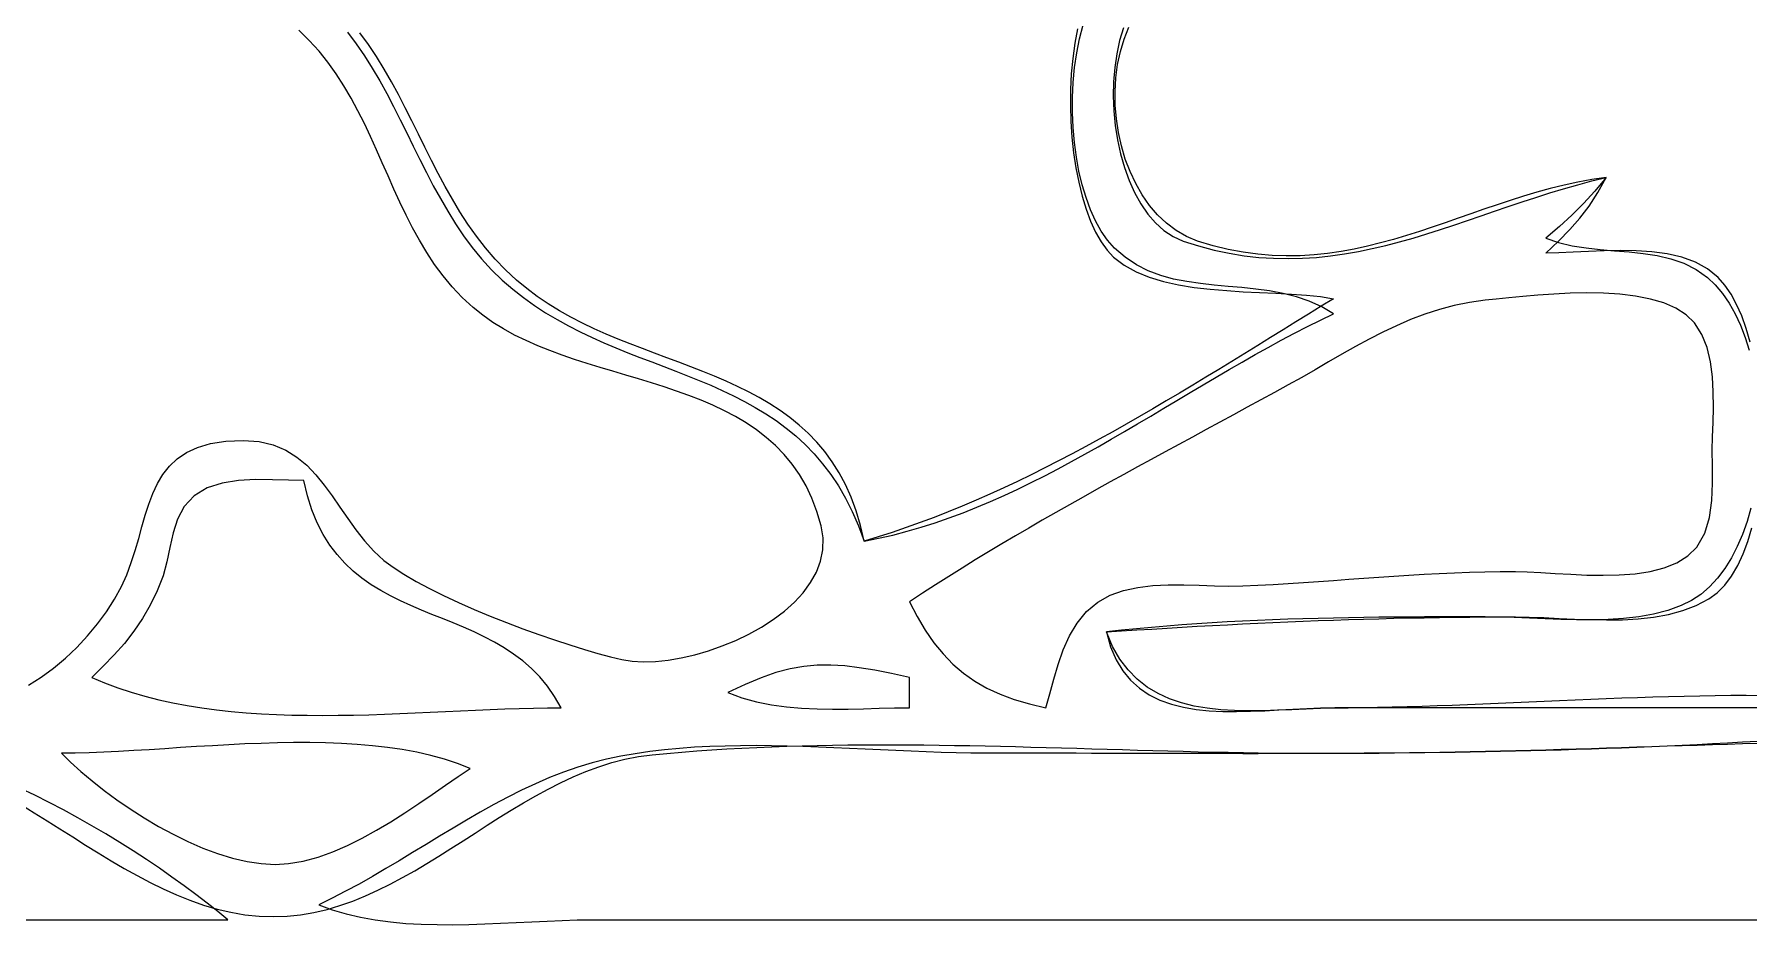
# Model space of a CAD drawing. Extents: x 0 to 411, y 0 to 483.
# Drawn here: x 206.2 to 319.4, y -0.3 to 58.4 of the extents above; entities that cross this region are included whole.
import ezdxf

# ---------------------------------------------------------------- set-up
doc = ezdxf.new("R2010")
doc.units = 0
for name, color, linetype in [('C254', 254, 'CONTINUOUS'), ('C29', 29, 'CONTINUOUS'), ('C39', 39, 'CONTINUOUS'), ('C59', 59, 'CONTINUOUS'), ('C7', 7, 'CONTINUOUS')]:
    doc.layers.add(name, color=color, linetype=linetype)

msp = doc.modelspace()

# ---------------------------------------------------------------- linework, layer by layer
at = {"layer": 'C254'}
for points in [[(226.8882, 58.5961), (227.4676, 57.8266), (228.0122, 57.0328), (228.5265, 56.2176), (229.0152, 55.3844), (229.4829, 54.5364), (229.9341, 53.6768), (230.3735, 52.8088), (230.8057, 51.9357), (231.2353, 51.0606), (231.6669, 50.1868), (232.1051, 49.3175), (232.5544, 48.4559), (233.0196, 47.6053), (233.5052, 46.7688), (234.0158, 45.9497), (234.556, 45.1512), (235.1303, 44.3765), (235.7436, 43.6289), (236.4002, 42.9115), (237.1049, 42.2276), (237.798, 41.6262), (238.5081, 41.068), (239.2337, 40.5496), (239.973, 40.0677), (240.7246, 39.619), (241.4867, 39.2001), (242.2578, 38.8077), (243.0363, 38.4383), (243.8206, 38.0888), (244.6091, 37.7557), (245.4002, 37.4358), (246.1922, 37.1255), (246.9837, 36.8217), (247.7729, 36.521), (248.5583, 36.2201), (249.3383, 35.9155), (250.1113, 35.6039), (250.8757, 35.2821), (251.6298, 34.9467), (252.3721, 34.5943), (253.101, 34.2216), (253.8149, 33.8252), (254.5122, 33.4019), (255.1912, 32.9482), (255.8504, 32.4608), (256.4882, 31.9364), (257.103, 31.3717), (257.6931, 30.7632), (258.257, 30.1078), (258.7931, 29.4019), (259.2997, 28.6423), (259.7753, 27.8257), (260.2183, 26.9486), (260.627, 26.0078), (261, 25), (261.9515, 25.1854), (262.8965, 25.4003), (263.8351, 25.6434), (264.7676, 25.9132), (265.6943, 26.2083), (266.6153, 26.5274), (267.531, 26.8691), (268.4415, 27.232), (269.3472, 27.6148), (270.2483, 28.016), (271.145, 28.4342), (272.0376, 28.8681), (272.9263, 29.3164), (273.8113, 29.7775), (274.693, 30.2502), (275.5716, 30.7331), (276.4473, 31.2247), (277.3203, 31.7237), (278.191, 32.2288), (279.0595, 32.7384), (279.9261, 33.2514), (280.7911, 33.7662), (281.6548, 34.2814), (282.5172, 34.7958), (283.3788, 35.3079), (284.2397, 35.8164), (285.1002, 36.3198), (285.9606, 36.8168), (286.8211, 37.306), (287.6819, 37.786), (288.5433, 38.2554), (289.4056, 38.7129), (290.269, 39.1571), (291.1337, 39.5866), (292, 40), (291.2132, 40.4703), (290.3915, 40.8423), (289.5404, 41.1301), (288.6652, 41.3481), (287.7711, 41.5106), (286.8636, 41.632), (285.948, 41.7265), (285.0296, 41.8084), (284.1139, 41.8921), (283.206, 41.992), (282.3115, 42.1222), (281.4356, 42.2972), (280.5837, 42.5312), (279.7612, 42.8386), (278.9733, 43.2336), (278.2255, 43.7307), (277.5231, 44.3441), (277.0716, 44.8575), (276.6582, 45.4544), (276.2835, 46.1267), (275.9481, 46.8667), (275.6528, 47.6665), (275.3981, 48.5182), (275.1847, 49.4139), (275.0132, 50.3458), (274.8843, 51.3061), (274.7986, 52.2868), (274.7568, 53.2801), (274.7594, 54.2782), (274.8071, 55.2731), (274.9007, 56.2571), (275.0406, 57.2222), (275.2276, 58.1606), (275.4622, 59.0644)], [(278.1253, 58.8697), (277.8717, 58.0411), (277.6779, 57.1658), (277.5431, 56.2537), (277.4664, 55.3146), (277.4472, 54.3583), (277.4846, 53.3944), (277.5777, 52.4329), (277.7259, 51.4834), (277.9283, 50.5558), (278.1842, 49.6599), (278.4926, 48.8053), (278.8529, 48.0019), (279.2642, 47.2595), (279.7258, 46.5878), (280.2368, 45.9966), (280.7965, 45.4957), (281.404, 45.0949), (282.0586, 44.804), (283.0884, 44.4777), (284.1037, 44.2096), (285.1052, 43.9969), (286.0938, 43.8369), (287.0704, 43.7266), (288.0356, 43.6634), (288.9905, 43.6444), (289.9358, 43.6668), (290.8723, 43.728), (291.801, 43.8249), (292.7226, 43.955), (293.6379, 44.1153), (294.5478, 44.3032), (295.4532, 44.5157), (296.3549, 44.7502), (297.2536, 45.0038), (298.1503, 45.2737), (299.0458, 45.5572), (299.9408, 45.8514), (300.8364, 46.1536), (301.7332, 46.461), (302.6321, 46.7708), (303.534, 47.0801), (304.4396, 47.3863), (305.3499, 47.6865), (306.2657, 47.9779), (307.1877, 48.2577), (308.1169, 48.5232), (309.054, 48.7715), (310, 49), (309.2398, 48.0905), (308.4946, 47.2757), (307.7295, 46.5157), (306.9096, 45.7705), (306, 45), (306.8545, 44.7016), (307.7465, 44.491), (308.6666, 44.3461), (309.6057, 44.2452), (310.5543, 44.1663), (311.5033, 44.0877), (312.4432, 43.9874), (313.3648, 43.8437), (314.2588, 43.6346), (315.1158, 43.3382), (315.9267, 42.9329), (316.6821, 42.3966)], [(316.682, 42.3966), (317.2001, 41.9043), (317.6773, 41.3373), (318.1131, 40.7018), (318.5075, 40.0041), (318.8601, 39.2502), (319.1708, 38.4466), (319.4393, 37.5993)], [(319.5487, 27.1783), (319.2945, 26.2926), (318.9952, 25.4441), (318.6508, 24.639), (318.2609, 23.8836), (317.8254, 23.184), (317.3441, 22.5466), (316.8167, 21.9775), (316.243, 21.4829), (315.6228, 21.069), (314.956, 20.7422), (314.0566, 20.4252), (313.1164, 20.1833), (312.1422, 20.0076), (311.1405, 19.8897), (310.1181, 19.8208), (309.0818, 19.7923), (308.0382, 19.7956), (306.9941, 19.8221), (305.9561, 19.8631), (304.931, 19.91), (303.9255, 19.9542), (302.9462, 19.9871), (302, 20), (300.9996, 19.9996), (299.9987, 19.9985), (298.9973, 19.9962), (297.9956, 19.9924), (296.9936, 19.9868), (295.9914, 19.9791), (294.9889, 19.969), (293.9865, 19.956), (292.984, 19.94), (291.9815, 19.9206), (290.9792, 19.8974), (289.9771, 19.8702), (288.9752, 19.8385), (287.9737, 19.8022), (286.9726, 19.7609), (285.972, 19.7142), (284.9719, 19.6618), (283.9725, 19.6034), (282.9737, 19.5388), (281.9758, 19.4674), (280.9786, 19.3892), (279.9824, 19.3036), (278.9872, 19.2104), (277.993, 19.1093), (277, 19), (277.2733, 18.0226), (277.634, 17.1706), (278.0759, 16.4359), (278.5928, 15.8103), (279.1784, 15.2858), (279.8267, 14.8541), (280.5313, 14.5071), (281.2861, 14.2366), (282.0848, 14.0346), (282.9214, 13.8929), (283.7895, 13.8033), (284.683, 13.7577), (285.5956, 13.748), (286.5213, 13.766), (287.4536, 13.8036), (288.3866, 13.8525), (289.3139, 13.9048), (290.2293, 13.9522), (291.1268, 13.9867), (292, 14), (292.9585, 14.0033), (293.9236, 14.0129), (294.895, 14.0283), (295.8724, 14.049), (296.8553, 14.0744), (297.8436, 14.1041), (298.8368, 14.1376), (299.8346, 14.1744), (300.8368, 14.2139), (301.843, 14.2557), (302.8529, 14.2992), (303.8661, 14.344), (304.8823, 14.3895), (305.9013, 14.4353), (306.9226, 14.4807), (307.946, 14.5254), (308.9711, 14.5688), (309.9976, 14.6105), (311.0253, 14.6498), (312.0537, 14.6863), (313.0825, 14.7195), (314.1114, 14.749), (315.1402, 14.7741), (316.1684, 14.7944), (317.1957, 14.8094), (318.2219, 14.8185), (319.2466, 14.8213), (320.2694, 14.8173)], [(320.0036, 11.78), (319.0052, 11.7195), (318.0067, 11.6619), (317.008, 11.6073), (316.0093, 11.5555), (315.0104, 11.5065), (314.0114, 11.4602), (313.0124, 11.4166), (312.0132, 11.3755), (311.0139, 11.3369), (310.0145, 11.3007), (309.015, 11.2668), (308.0155, 11.2353), (307.0158, 11.2059), (306.0161, 11.1786), (305.0163, 11.1534), (304.0164, 11.1302), (303.0164, 11.1088), (302.0164, 11.0894), (301.0163, 11.0716), (300.0162, 11.0556), (299.0159, 11.0412), (298.0157, 11.0283), (297.0154, 11.0169), (296.015, 11.0069), (295.0146, 10.9982), (294.0141, 10.9908), (293.0137, 10.9845), (292.0131, 10.9794), (291.0126, 10.9753), (290.012, 10.9721), (289.0114, 10.9699), (288.0108, 10.9684), (287.0102, 10.9677), (286.0095, 10.9677), (285.0088, 10.9683), (284.0082, 10.9694), (283.0075, 10.971), (282.0069, 10.9729), (281.0062, 10.9752), (280.0055, 10.9777), (279.0049, 10.9803), (278.0043, 10.9831), (277.0037, 10.9858), (276.0031, 10.9886), (275.0025, 10.9911), (274.002, 10.9935), (273.0015, 10.9956), (272.0011, 10.9974), (271.0006, 10.9988), (270.0003, 10.9996), (269, 11), (268.0427, 11.0061), (267.0731, 11.0235), (266.0923, 11.0504), (265.1014, 11.0852), (264.1016, 11.126), (263.094, 11.1713), (262.0798, 11.2192), (261.0601, 11.2682), (260.036, 11.3165), (259.0088, 11.3624), (257.9796, 11.4042), (256.9494, 11.4402), (255.9196, 11.4687), (254.8911, 11.488), (253.8652, 11.4964), (252.8431, 11.4922), (251.8257, 11.4737), (250.8144, 11.4392), (249.8103, 11.3869), (248.8144, 11.3153), (247.828, 11.2225), (246.8522, 11.107), (245.8882, 10.9669), (244.937, 10.8006), (244, 10.6064), (243.0464, 10.3668), (242.1006, 10.0808), (241.162, 9.7521), (240.2302, 9.3847), (239.3048, 8.9826), (238.3853, 8.5495), (237.4712, 8.0895), (236.5622, 7.6063), (235.6578, 7.104), (234.7575, 6.5864), (233.8609, 6.0574), (232.9675, 5.5209), (232.0769, 4.9808), (231.1887, 4.4411), (230.3024, 3.9056), (229.4176, 3.3782), (228.5338, 2.8629), (227.6506, 2.3635), (226.7675, 1.8839), (225.8841, 1.4281), (225, 1), (225.8868, 0.6656), (226.8061, 0.3892), (227.7543, 0.1658), (228.7278, -0.0089), (229.723, -0.14), (230.7363, -0.2321), (231.7641, -0.2897), (232.8028, -0.3177), (233.8489, -0.3208), (234.8987, -0.3036), (235.9486, -0.2708), (236.9951, -0.2271), (238.0345, -0.1773), (239.0632, -0.126), (240.0778, -0.0779), (241.0744, -0.0377), (242.0497, -0.0102), (243, 0), (280, 0), (411, 0)]]:
    msp.add_lwpolyline(points, dxfattribs=at)
at = {"layer": 'C29'}
for points in [[(264, 21), (264.5058, 20.0124), (265.04, 19.111), (265.6076, 18.2921), (266.2132, 17.5518), (266.8616, 16.8862), (267.5576, 16.2916), (268.3059, 15.7642), (269.1114, 15.3), (269.9787, 14.8953), (270.9128, 14.5463), (271.9183, 14.2491), (273, 14), (273.2572, 14.9215), (273.5193, 15.8834), (273.8083, 16.8583), (274.1463, 17.8189), (274.5554, 18.7378), (275.0576, 19.5879), (275.675, 20.3418), (276.4297, 20.9722), (277.2466, 21.4218), (278.1357, 21.7395), (279.0816, 21.9463), (280.069, 22.063), (281.0823, 22.1105), (282.1062, 22.1095), (283.1253, 22.0811), (284.1243, 22.046), (285.0876, 22.0251), (286, 22.0393), (287.0051, 22.0872), (288.0076, 22.1419), (289.008, 22.2024), (290.0065, 22.2673), (291.0035, 22.3356), (291.9995, 22.406), (292.9947, 22.4775), (293.9896, 22.5488), (294.9845, 22.6189), (295.9798, 22.6865), (296.9758, 22.7505), (297.973, 22.8097), (298.9716, 22.863), (299.9721, 22.9092), (300.9748, 22.9472), (301.9801, 22.9757), (302.9884, 22.9937), (304, 23), (304.7845, 22.9807), (305.6698, 22.9327), (306.6346, 22.8702), (307.6576, 22.8075), (308.7175, 22.759), (309.7931, 22.739), (310.863, 22.762), (311.906, 22.8421), (312.9007, 22.9938), (313.826, 23.2315), (314.6605, 23.5693), (315.383, 24.0218), (315.9722, 24.6033), (316.5084, 25.5209), (316.8261, 26.5643), (316.9796, 27.6838), (317.0233, 28.8294), (317.0117, 29.9514), (316.9992, 31), (317.0178, 31.884), (317.0503, 32.8342), (317.0748, 33.8274), (317.0691, 34.8406), (317.0114, 35.8506), (316.8797, 36.8343), (316.652, 37.7686), (316.3064, 38.6304), (315.8209, 39.3966), (315.2798, 39.9326), (314.602, 40.3689), (313.8065, 40.7141), (312.9123, 40.9769), (311.9384, 41.1658), (310.9038, 41.2896), (309.8276, 41.3568), (308.7287, 41.3761), (307.6262, 41.3561), (306.5391, 41.3055), (305.4863, 41.2329), (304.4871, 41.1469), (303.5602, 41.0561), (302.7248, 40.9693), (302, 40.895), (300.9717, 40.7578), (299.9683, 40.5552), (298.9875, 40.2935), (298.0269, 39.9788), (297.084, 39.6175), (296.1564, 39.216), (295.2417, 38.7803), (294.3376, 38.317), (293.4416, 37.8321), (292.5514, 37.332), (291.6645, 36.8231), (290.7786, 36.3114), (289.8912, 35.8035), (289, 35.3055), (288.0995, 34.8121), (287.1978, 34.3199), (286.2949, 33.8286), (285.3911, 33.338), (284.4866, 32.8477), (283.5817, 32.3574), (282.6765, 31.867), (281.7713, 31.3759), (280.8663, 30.8841), (279.9617, 30.3912), (279.0577, 29.8969), (278.1546, 29.4009), (277.2525, 28.9029), (276.3518, 28.4026), (275.4526, 27.8998), (274.555, 27.3942), (273.6595, 26.8855), (272.7661, 26.3733), (271.8751, 25.8574), (270.9867, 25.3375), (270.1012, 24.8133), (269.2187, 24.2846), (268.3394, 23.751), (267.4637, 23.2123), (266.5916, 22.6681), (265.7235, 22.1181), (264.8596, 21.5622), (264, 21)], [(210, 16), (210.8482, 15.6411), (211.7159, 15.316), (212.6018, 15.0234), (213.5047, 14.7616), (214.4235, 14.5293), (215.3571, 14.3249), (216.3043, 14.147), (217.2638, 13.9941), (218.2346, 13.8648), (219.2155, 13.7575), (220.2054, 13.6708), (221.203, 13.6033), (222.2072, 13.5533), (223.2169, 13.5196), (224.2308, 13.5006), (225.2479, 13.4948), (226.267, 13.5007), (227.2868, 13.517), (228.3064, 13.542), (229.3244, 13.5744), (230.3397, 13.6127), (231.3512, 13.6554), (232.3577, 13.701), (233.358, 13.748), (234.3511, 13.795), (235.3356, 13.8406), (236.3105, 13.8831), (237.2747, 13.9213), (238.2268, 13.9535), (239.1659, 13.9783), (240.0906, 13.9943), (241, 14), (240.5676, 14.7461), (240.0944, 15.4226), (239.5837, 16.0351), (239.039, 16.5892), (238.4636, 17.0906), (237.8609, 17.5449), (237.2343, 17.9577), (236.5872, 18.3348), (235.9229, 18.6816), (235.2449, 19.004), (234.5565, 19.3076), (233.861, 19.5979), (233.162, 19.8806), (232.4627, 20.1615), (231.7665, 20.446), (231.0768, 20.7399), (230.3971, 21.0489), (229.7306, 21.3785), (229.0808, 21.7343), (228.4511, 22.1222), (227.8447, 22.5476), (227.2652, 23.0163), (226.7159, 23.5339), (226.2001, 24.106), (225.7213, 24.7383), (225.2829, 25.4364), (224.8881, 26.206), (224.5404, 27.0526), (224.2433, 27.9821), (224, 29), (223.0049, 29.0186), (221.9293, 29.0532), (220.8139, 29.0614), (219.6992, 29.0011), (218.626, 28.8301), (217.635, 28.506), (216.7669, 27.9868), (216.1127, 27.2841), (215.6717, 26.4515), (215.3775, 25.5336), (215.1637, 24.575), (214.9641, 23.6204), (214.7122, 22.7145)], [(214.7121, 22.7145), (214.3195, 21.7074), (213.866, 20.7665), (213.354, 19.8826), (212.7858, 19.0465), (212.1639, 18.2493), (211.4907, 17.4819), (210.7686, 16.7351), (210, 16)]]:
    msp.add_lwpolyline(points, dxfattribs=at)
at = {"layer": 'C39'}
for points in [[(252, 15), (252.9367, 14.6543), (253.896, 14.3871), (254.8747, 14.1891), (255.8692, 14.0511), (256.8763, 13.9638), (257.8928, 13.9181), (258.9152, 13.9047), (259.9402, 13.9144), (260.9645, 13.938), (261.9848, 13.9663), (262.9977, 13.99), (264, 14), (264, 16), (262.8018, 16.2573), (261.7014, 16.4741), (260.6803, 16.644), (259.7199, 16.7605), (258.8018, 16.8173), (257.9073, 16.8078), (257.018, 16.7256), (256.1152, 16.5644), (255.1806, 16.3176), (254.1955, 15.9789), (253.1415, 15.5418), (252, 15)], [(0, 0), (219, 0), (218.3275, 0.548), (217.6185, 1.1069), (216.8755, 1.6742), (216.1011, 2.2473), (215.2979, 2.8237), (214.4684, 3.401), (213.6153, 3.9766), (212.7411, 4.548), (211.8484, 5.1127), (210.9399, 5.6683), (210.018, 6.2121), (209.0855, 6.7418), (208.1448, 7.2547), (207.1985, 7.7484), (206.2493, 8.2204), (205.2997, 8.6681)]]:
    msp.add_lwpolyline(points, dxfattribs=at)
at = {"layer": 'C59'}
for points in [[(205.8376, 15.485), (206.6665, 16.01), (207.478, 16.6076), (208.2638, 17.2679), (209.0153, 17.981), (209.724, 18.7373), (210.3815, 19.5267), (210.9792, 20.3395), (211.5086, 21.1659), (211.9614, 21.9961), (212.3161, 22.7829), (212.6154, 23.579), (212.8731, 24.3771), (213.1035, 25.1697), (213.3206, 25.9496), (213.5383, 26.7093), (213.7708, 27.4416), (214.0321, 28.1391), (214.3363, 28.7945), (214.6974, 29.4003), (215.1295, 29.9493), (215.6466, 30.4341), (216.2629, 30.8473), (216.9923, 31.1817), (217.8489, 31.4299), (218.8468, 31.5844), (220, 31.6381), (221.054, 31.5618), (221.9858, 31.3431), (222.8109, 30.9987), (223.5448, 30.5454), (224.2031, 30.0002), (224.8015, 29.3797), (225.3554, 28.7008), (225.8805, 27.9804), (226.3924, 27.2353), (226.9066, 26.4822), (227.4388, 25.7381), (228.0044, 25.0197), (228.6192, 24.3439), (229.2986, 23.7276), (229.9088, 23.272), (230.6198, 22.8083), (231.4193, 22.3401), (232.2949, 21.8705), (233.2344, 21.403), (234.2254, 20.941), (235.2555, 20.4879), (236.3125, 20.0469), (237.3841, 19.6216), (238.4578, 19.2152), (239.5214, 18.8312), (240.5625, 18.473), (241.5689, 18.1438), (242.5281, 17.8472), (243.4279, 17.5864), (244.256, 17.3648), (245, 17.1859), (245.6772, 17.0767), (246.42, 17.0352), (247.2174, 17.059), (248.0581, 17.1457), (248.931, 17.2931), (249.8248, 17.4989), (250.7286, 17.7607), (251.631, 18.0762), (252.5209, 18.4431), (253.3872, 18.8591), (254.2187, 19.322), (255.0042, 19.8292), (255.7326, 20.3787), (256.3926, 20.968), (256.9733, 21.5948), (257.4633, 22.2569), (257.8515, 22.9518), (258.1268, 23.6774), (258.278, 24.4312), (258.294, 25.2111), (258.1635, 26.0146), (257.886, 26.9553), (257.5525, 27.8283), (257.1658, 28.6371), (256.729, 29.3851), (256.2447, 30.0758), (255.716, 30.7128), (255.1457, 31.2996), (254.5368, 31.8397), (253.892, 32.3365), (253.2143, 32.7937), (252.5066, 33.2146), (251.7717, 33.6029), (251.0126, 33.962), (250.2321, 34.2954), (249.4331, 34.6066), (248.6186, 34.8992), (247.7914, 35.1767), (246.9543, 35.4425), (246.1103, 35.7002), (245.2623, 35.9533), (244.4132, 36.2052), (243.5657, 36.4596), (242.723, 36.7198), (241.8877, 36.9895), (241.0628, 37.2721), (240.2512, 37.5711), (239.4559, 37.89), (238.6795, 38.2324), (237.9252, 38.6018), (237.1957, 39.0016), (236.4939, 39.4354), (235.8227, 39.9066), (235.1851, 40.4189), (234.4687, 41.0808), (233.8095, 41.778), (233.2022, 42.5073), (232.6413, 43.2652), (232.1216, 44.0486), (231.6375, 44.8541), (231.1838, 45.6783), (230.7551, 46.5181), (230.346, 47.37), (229.9511, 48.2308), (229.5651, 49.0972), (229.1825, 49.9658), (228.798, 50.8334), (228.4063, 51.6966), (228.0019, 52.5522), (227.5795, 53.3968), (227.1337, 54.2272), (226.6591, 55.04), (226.1504, 55.8319), (225.6022, 56.5996), (225.009, 57.3398), (224.3656, 58.0493), (223.6666, 58.7246)], [(208, 11), (208.611, 10.4069), (209.2898, 9.795), (210.0295, 9.1723), (210.8234, 8.5465), (211.6648, 7.9255), (212.5468, 7.3172), (213.4628, 6.7295), (214.4059, 6.1702), (215.3694, 5.6471), (216.3465, 5.1682), (217.3305, 4.7412), (218.3146, 4.3741), (219.292, 4.0747), (220.256, 3.8508), (221.1999, 3.7104), (222.1168, 3.6613), (223, 3.7114), (223.9722, 3.8779), (224.947, 4.1401), (225.9214, 4.4864), (226.8925, 4.905), (227.8573, 5.3842), (228.8129, 5.9125), (229.7565, 6.478), (230.685, 7.0691), (231.5955, 7.6742), (232.4853, 8.2815), (233.3512, 8.8793), (234.1904, 9.4561), (235, 10), (234.16, 10.3243), (233.2882, 10.6079), (232.3869, 10.853), (231.4584, 11.0619), (230.505, 11.2368), (229.5292, 11.3799), (228.5333, 11.4935), (227.5195, 11.5797), (226.4903, 11.6409), (225.448, 11.6792), (224.395, 11.697), (223.3336, 11.6963), (222.2661, 11.6795), (221.1949, 11.6488), (220.1223, 11.6064), (219.0508, 11.5546), (217.9825, 11.4955), (216.92, 11.4315), (215.8654, 11.3648), (214.8213, 11.2975), (213.7899, 11.232), (212.7735, 11.1704), (211.7746, 11.115), (210.7954, 11.068), (209.8383, 11.0317), (208.9057, 11.0083), (208, 11)]]:
    msp.add_lwpolyline(points, dxfattribs=at)
at = {"layer": 'C7'}
for points in [[(317.3973, 42.3966), (316.6905, 42.9701), (315.8817, 43.4112), (314.9884, 43.7356), (314.0278, 43.959), (313.0172, 44.0971), (311.9739, 44.1658), (310.9154, 44.1807), (309.8589, 44.1576), (308.8218, 44.1122), (307.8214, 44.0604), (306.875, 44.0177), (306, 44), (306.8447, 44.7992), (307.5911, 45.5579), (308.2594, 46.3168), (308.87, 47.1163), (309.4434, 47.9972), (310, 49), (309.0558, 48.859), (308.1263, 48.6875), (307.2102, 48.4885), (306.3062, 48.2656), (305.4132, 48.0218), (304.5299, 47.7606), (303.6551, 47.4852), (302.7875, 47.1989), (301.9258, 46.905), (301.0689, 46.6067), (300.2155, 46.3075), (299.3644, 46.0105), (298.5142, 45.7191), (297.6639, 45.4365), (296.8121, 45.1661), (295.9577, 44.9111), (295.0993, 44.6748), (294.2357, 44.4605), (293.3657, 44.2715), (292.4881, 44.1112), (291.6016, 43.9827), (290.705, 43.8893), (289.797, 43.8345), (288.8765, 43.8214), (287.9421, 43.8533), (286.9926, 43.9336), (286.0268, 44.0655), (285.0434, 44.2524), (284.0413, 44.4974), (283.0192, 44.804), (282.2838, 45.1025), (281.5969, 45.4951), (280.9597, 45.9739), (280.3734, 46.5311), (279.8392, 47.1588), (279.3582, 47.849), (278.9317, 48.5938), (278.5607, 49.3854), (278.2465, 50.2159), (277.9903, 51.0774), (277.7931, 51.962), (277.6564, 52.8618), (277.581, 53.7689), (277.5684, 54.6754), (277.6196, 55.5734), (277.7358, 56.4551), (277.9183, 57.3125), (278.1681, 58.1377), (278.4865, 58.9229)], [(275.0963, 58.8142), (274.9127, 57.8547), (274.7738, 56.8592), (274.6788, 55.8366), (274.6267, 54.796), (274.6168, 53.7464), (274.6482, 52.6969), (274.72, 51.6566), (274.8314, 50.6343), (274.9814, 49.6393), (275.1694, 48.6805), (275.3943, 47.7669), (275.6553, 46.9077), (275.9516, 46.1117), (276.2822, 45.3882), (276.6465, 44.746), (277.0434, 44.1944), (277.4722, 43.7422), (278.1677, 43.2117), (278.9561, 42.7734), (279.8249, 42.4174), (280.7617, 42.1339), (281.754, 41.9132), (282.7894, 41.7454), (283.8556, 41.6207), (284.94, 41.5294), (286.0304, 41.4616), (287.1141, 41.4075), (288.1789, 41.3574), (289.2123, 41.3013), (290.2019, 41.2296), (291.1353, 41.1324), (292, 41), (291.1755, 40.4941), (290.3465, 39.9835), (289.5129, 39.4687), (288.675, 38.9505), (287.8327, 38.4295), (286.9861, 37.9065), (286.1354, 37.3821), (285.2807, 36.8571), (284.422, 36.3322), (283.5594, 35.808), (282.693, 35.2853), (281.8229, 34.7648), (280.9493, 34.2471), (280.0721, 33.733), (279.1914, 33.2231), (278.3075, 32.7182), (277.4203, 32.219), (276.53, 31.7261), (275.6366, 31.2404), (274.7402, 30.7623), (273.8409, 30.2928), (272.9389, 29.8324), (272.0342, 29.3818), (271.1268, 28.9419), (270.217, 28.5132), (269.3047, 28.0964), (268.3901, 27.6924), (267.4732, 27.3017), (266.5542, 26.9251), (265.6331, 26.5632), (264.7101, 26.2168), (263.7851, 25.8866), (262.8584, 25.5732), (261.93, 25.2775), (261, 25), (260.7607, 26.0295), (260.4737, 26.9917), (260.1413, 27.8899), (259.7654, 28.7272), (259.3482, 29.507), (258.8918, 30.2325), (258.3982, 30.9068), (257.8696, 31.5334), (257.3082, 32.1153), (256.7158, 32.6559), (256.0948, 33.1584), (255.4472, 33.6261), (254.7751, 34.0621), (254.0805, 34.4698), (253.3657, 34.8524), (252.6326, 35.2131), (251.8835, 35.5551), (251.1204, 35.8818), (250.3453, 36.1964), (249.5605, 36.5021), (248.768, 36.8021), (247.9699, 37.0997), (247.1683, 37.3982), (246.3654, 37.7008), (245.5632, 38.0107), (244.7637, 38.3312), (243.9693, 38.6655), (243.1818, 39.0169), (242.4035, 39.3887), (241.6364, 39.784), (240.8827, 40.2061), (240.1444, 40.6582), (239.4236, 41.1437), (238.7225, 41.6657), (238.0432, 42.2276), (237.3123, 42.906), (236.6316, 43.6174), (235.9962, 44.3587), (235.4017, 45.1268), (234.8435, 45.9187), (234.317, 46.7312), (233.8177, 47.5614), (233.3409, 48.406), (232.8821, 49.2621), (232.4367, 50.1265), (232.0002, 50.9963), (231.5679, 51.8682), (231.1354, 52.7393), (230.6979, 53.6064), (230.251, 54.4665), (229.7901, 55.3165), (229.3106, 56.1533), (228.808, 56.9739), (228.2775, 57.7751), (227.7148, 58.5539)], [(319.5101, 38.1374), (319.2461, 39.0271), (318.946, 39.8563), (318.6104, 40.6164), (318.24, 41.2989), (317.8354, 41.8951), (317.3974, 42.3966)], [(324, 14), (293, 14), (292.0797, 13.988), (291.1438, 13.9571), (290.1968, 13.9152), (289.2435, 13.8699), (288.2886, 13.829), (287.3369, 13.8002), (286.3931, 13.7912), (285.462, 13.8098), (284.5483, 13.8637), (283.6567, 13.9607), (282.792, 14.1085), (281.9588, 14.3147), (281.162, 14.5873), (280.4063, 14.9338), (279.6964, 15.3621), (279.0371, 15.8798), (278.433, 16.4947), (277.889, 17.2145), (277.4097, 18.047), (277, 19), (278.0002, 19.067), (279.0001, 19.1322), (279.9996, 19.1954), (280.9988, 19.2567), (281.9978, 19.3159), (282.9965, 19.373), (283.995, 19.4279), (284.9934, 19.4807), (285.9918, 19.5312), (286.99, 19.5794), (287.9883, 19.6253), (288.9867, 19.6688), (289.9851, 19.7099), (290.9837, 19.7484), (291.9825, 19.7844), (292.9816, 19.8178), (293.9809, 19.8486), (294.9806, 19.8767), (295.9806, 19.902), (296.981, 19.9246), (297.982, 19.9443), (298.9834, 19.9611), (299.9854, 19.9749), (300.988, 19.9858), (301.9913, 19.9936), (302.9952, 19.9984), (304, 20), (304.9165, 19.9853), (305.8807, 19.9487), (306.8824, 19.9007), (307.9118, 19.8524), (308.9588, 19.8144), (310.0135, 19.7975), (311.0658, 19.8126), (312.1058, 19.8704), (313.1235, 19.9818), (314.1089, 20.1576), (315.052, 20.4085), (315.9429, 20.7453), (316.7716, 21.179), (317.3209, 21.5842), (317.8214, 22.0922), (318.2738, 22.6946), (318.6788, 23.3826), (319.0369, 24.1476), (319.3489, 24.9812), (319.6155, 25.8746)], [(205.3652, 7.5805), (206.2118, 7.0661), (207.0567, 6.5403), (207.9007, 6.0077), (208.7447, 5.4726), (209.5896, 4.9397), (210.4362, 4.4133), (211.2854, 3.898), (212.1382, 3.3982), (212.9953, 2.9185), (213.8577, 2.4633), (214.7262, 2.0371), (215.6018, 1.6444), (216.4852, 1.2896), (217.3773, 0.9773), (218.2791, 0.712), (219.1914, 0.4981), (220.115, 0.3401), (221.0509, 0.2425), (222, 0.2098), (222.9064, 0.2428), (223.798, 0.3367), (224.6759, 0.4874), (225.541, 0.6907), (226.3945, 0.9425), (227.2373, 1.2387), (228.0706, 1.5751), (228.8953, 1.9476), (229.7126, 2.352), (230.5234, 2.7842), (231.3289, 3.2401), (232.13, 3.7155), (232.9278, 4.2063), (233.7233, 4.7084), (234.5176, 5.2175), (235.3118, 5.7297), (236.1069, 6.2407), (236.9039, 6.7464), (237.7039, 7.2426), (238.5079, 7.7253), (239.317, 8.1902), (240.1322, 8.6334), (240.9546, 9.0505), (241.7852, 9.4375), (242.6251, 9.7902), (243.4753, 10.1045), (244.3368, 10.3763), (245.2107, 10.6014), (246.0981, 10.7756), (247, 10.895), (247.9803, 10.9881), (248.9633, 11.073), (249.9488, 11.1498), (250.9368, 11.219), (251.927, 11.2807), (252.9193, 11.3353), (253.9137, 11.3831), (254.91, 11.4244), (255.908, 11.4593), (256.9076, 11.4883), (257.9088, 11.5117), (258.9114, 11.5296), (259.9152, 11.5425), (260.9201, 11.5506), (261.9261, 11.5541), (262.9329, 11.5534), (263.9404, 11.5488), (264.9486, 11.5405), (265.9573, 11.5289), (266.9663, 11.5142), (267.9756, 11.4967), (268.985, 11.4768), (269.9944, 11.4547), (271.0036, 11.4306), (272.0125, 11.405), (273.0211, 11.378), (274.0291, 11.35), (275.0365, 11.3212), (276.0431, 11.292), (277.0488, 11.2626), (278.0534, 11.2334), (279.0569, 11.2045), (280.0591, 11.1764), (281.0599, 11.1493), (282.0592, 11.1235), (283.0567, 11.0992), (284.0525, 11.0768), (285.0464, 11.0565), (286.0382, 11.0387), (287.0278, 11.0237), (288.0151, 11.0117), (289, 11.003), (290.0037, 10.9974), (291.007, 10.9947), (292.01, 10.9949), (293.0126, 10.9979), (294.0149, 11.0034), (295.0169, 11.0113), (296.0185, 11.0217), (297.0199, 11.0343), (298.021, 11.0489), (299.0218, 11.0656), (300.0224, 11.0842), (301.0227, 11.1045), (302.0228, 11.1264), (303.0227, 11.1499), (304.0224, 11.1748), (305.0219, 11.2009), (306.0213, 11.2282), (307.0205, 11.2566), (308.0196, 11.2859), (309.0185, 11.3159), (310.0173, 11.3467), (311.0161, 11.378), (312.0148, 11.4098), (313.0134, 11.4419), (314.0119, 11.4742), (315.0105, 11.5065), (316.009, 11.5389), (317.0075, 11.5711), (318.006, 11.603), (319.0045, 11.6345), (320.0031, 11.6655)]]:
    msp.add_lwpolyline(points, dxfattribs=at)

doc.saveas('drawing.dxf')
